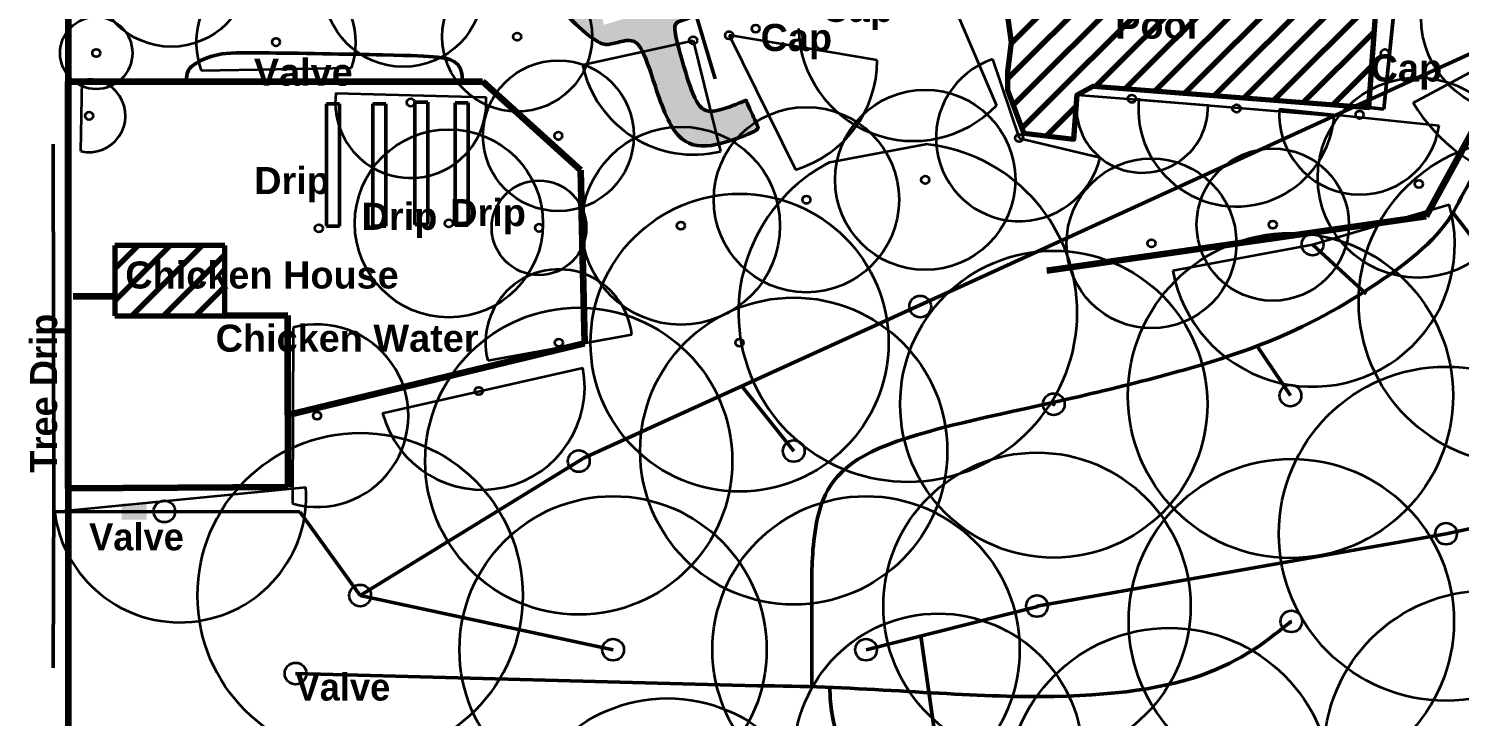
# Model space of a CAD drawing. Header units: inches. Extents: x 0.1 to 24.8, y -0.2 to 12.5.
# Drawn here: x 0.11 to 8.03, y 4.12 to 7.93 of the extents above; entities that cross this region are included whole.
import ezdxf
from ezdxf.enums import TextEntityAlignment as Align

# ---------------------------------------------------------------- set-up
doc = ezdxf.new("R2010")
doc.units = ezdxf.units.IN
doc.header["$MEASUREMENT"] = 0
for name, color, linetype, lineweight, true_color in [('aText', 161, 'Continuous', 35, 0xaaaaff), ('f_cov_11', 92, 'Continuous', 35, 0x00a500), ('f_cov_2', 30, 'Continuous', 35, 0xf08f00), ('f_cov_4', 253, 'Continuous', 35, 0xbababa), ('f_cov_6', 143, 'Continuous', 35, 0x5291a5), ('field_heads', 7, 'Continuous', 35, 0xffffff), ('field_pipes', 7, 'Continuous', 50, 0xffffff), ('yd_cov_blockwall', 161, 'Continuous', 35, 0x7f9fff), ('yd_cov_patio', 52, 'Continuous', 35, 0xa5a500), ('yd_cov_pool_east', 6, 'Continuous', 35, 0xff00ff), ('yd_cov_se', 20, 'Continuous', 35, 0xff3f00), ('yd_cov_south_fence', 43, 'Continuous', 35, 0xa59152), ('yd_heads', 16, 'Continuous', 35, 0x4c0000), ('zBlock Wall', 7, 'Continuous', 200, 0xffffff), ('zBuildings', 52, 'Continuous', 70, 0xaa9104), ('zConcrete', 252, 'Continuous', 50, 0x909090), ('zProperty Fence', 94, 'Continuous', 200, 0x008000)]:
    doc.layers.add(name, color=color, linetype=linetype, lineweight=lineweight, true_color=true_color)
doc.styles.add('textstyle10', font='')
doc.styles.add('textstyle17', font='')
doc.styles.add('textstyle21', font='')
doc.styles.add('textstyle26', font='')
doc.styles.add('textstyle40', font='')
doc.styles.add('textstyle42', font='')
doc.styles.add('textstyle43', font='')
doc.styles.add('textstyle45', font='')
doc.styles.add('textstyle46', font='')
doc.styles.add('textstyle47', font='')
doc.styles.add('textstyle5', font='')
doc.styles.add('textstyle52', font='')
doc.styles.add('textstyle53', font='')
doc.styles.get('textstyle10').set_extended_font_data('textstyle60', bold=True)
doc.styles.get('textstyle17').set_extended_font_data('Arial', bold=True)
doc.styles.get('textstyle21').set_extended_font_data('arial', bold=True)
doc.styles.get('textstyle26').set_extended_font_data('textstyle44', bold=True)
doc.styles.get('textstyle40').set_extended_font_data('arialbd', bold=True)
doc.styles.get('textstyle42').set_extended_font_data('arialbd', bold=True)
doc.styles.get('textstyle43').set_extended_font_data('arialbd', bold=True)
doc.styles.get('textstyle45').set_extended_font_data('arialbd', bold=True)
doc.styles.get('textstyle46').set_extended_font_data('arialbd', bold=True)
doc.styles.get('textstyle47').set_extended_font_data('arialbd', bold=True)
doc.styles.get('textstyle5').set_extended_font_data('textstyle43', bold=True)
doc.styles.get('textstyle52').set_extended_font_data('arialbd', bold=True)
doc.styles.get('textstyle53').set_extended_font_data('arialbd', bold=True)
pattern_1 = [(45, (0, 0), (-0.0883883, 0.0883883), [])]

msp = doc.modelspace()

# ---------------------------------------------------------------- hatches: boundary and pattern name
at = {"layer": 'field_pipes', "lineweight": 50, "true_color": 0xff0000}
msp.add_hatch(color=1, dxfattribs=at).paths.add_polyline_path([(0.63, 5.3036), (0.7676, 5.3036), (0.7676, 5.2127), (0.63, 5.2127)])
at = {"layer": 'zBuildings', "lineweight": 70, "true_color": 0xaa9104}
h = msp.add_hatch(dxfattribs=at)
h.set_pattern_fill('ANSI36', color=52, style=0)
h.set_pattern_definition(pattern_1)
h.paths.add_polyline_path([(5.5098, 8.1768), (5.5531, 7.856), (5.5336, 7.6957), (5.5336, 7.5957), (5.6226, 7.3547), (5.9011, 7.3198), (5.9193, 7.567), (6.0071, 7.6147), (7.5336, 7.4957), (7.5933, 8.3364), (5.9865, 8.4519), (5.7655, 8.4696), (5.7077, 8.4422), (5.4542, 8.3442), (5.4751, 8.2457)])
h = msp.add_hatch(dxfattribs=at)
h.set_pattern_fill('ANSI36', color=52, style=0)
h.set_pattern_definition(pattern_1)
h.paths.add_polyline_path([(1.2013, 6.3425), (1.2013, 6.7324), (0.5921, 6.7324), (0.5921, 6.3425)])
at = {"layer": 'zConcrete', "lineweight": 50, "true_color": 0x8c8c8c}
h = msp.add_hatch(color=252, dxfattribs=at)
edge = h.paths.add_edge_path()
edge.add_line((2.9075, 9.1411), (2.9536, 9.1554))
edge.add_spline(control_points=[(2.9536, 9.1554), (2.9536, 9.1554), (2.8836, 9.408), (2.8337, 9.5966), (2.8744, 9.6935), (2.9265, 9.7867), (3.0872, 9.8386)], knot_values=[-4, -4, -4, -4, -3, -2, -1, 0, 0, 0, 0], degree=3, periodic=0)
edge.add_line((3.0872, 9.8386), (4.093, 10.1741))
edge.add_line((4.093, 10.1741), (4, 10.5001))
edge.add_spline(control_points=[(4, 10.5001), (3.8616, 10.4528), (3.6737, 10.4202), (3.5007, 10.4261), (3.3749, 10.4306), (3.2137, 10.4114), (3.0672, 10.3566), (3.0003, 10.2643), (2.9914, 10.1452), (3.0042, 10.0787), (3.0529, 9.969), (3.0529, 9.969), (3.0529, 9.969)], knot_values=[0, 0, 0, 0, 1, 2, 3, 4, 5, 6, 7, 8, 9, 10, 10, 10, 10], degree=3, periodic=0)
edge.add_spline(control_points=[(3.0529, 9.969), (2.9375, 9.9343), (2.7899, 9.8419), (2.7082, 9.7361), (2.6709, 9.5971), (2.6636, 9.4703), (2.6636, 9.4703), (2.6636, 9.4703)], knot_values=[0, 0, 0, 0, 1, 2, 3, 4, 5, 5, 5, 5], degree=3, periodic=0)
edge.add_spline(control_points=[(2.6636, 9.4703), (3.0902, 8.0406), (3.0594, 8.0277), (3.2596, 7.8539), (3.3149, 7.8401), (3.3806, 7.8574), (3.4785, 7.8835), (3.5431, 7.7537), (3.6641, 7.3422), (3.8301, 7.2558), (4.0617, 7.3319), (4.16, 7.3736), (4.15, 7.3936), (4.15, 7.3936), (4.0859, 7.5324), (4.0858, 7.5368), (4.0858, 7.5368), (3.9096, 7.4633), (3.8162, 7.484), (3.75, 7.6936), (3.7056, 7.847), (3.68, 7.9636), (3.7299, 7.9776), (3.7847, 7.996), (3.7847, 7.996)], knot_values=[0, 0, 0, 0, 1, 2, 3, 4, 5, 6, 7, 8, 9, 10, 11, 12, 13, 14, 15, 16, 17, 18, 19, 20, 21, 22, 22, 22, 22], degree=3, periodic=0)
edge.add_line((3.7847, 7.996), (3.7567, 8.0935))
edge.add_line((3.7567, 8.0935), (3.3, 7.9536))
edge.add_line((3.3, 7.9536), (3.2137, 8.2523))
edge.add_line((3.2137, 8.2523), (3.1723, 8.236))
edge.add_line((3.1723, 8.236), (3.0789, 8.5361))
edge.add_line((3.0789, 8.5361), (3.13, 8.5536))
edge.add_line((3.13, 8.5536), (3.0251, 8.9121))
edge.add_line((3.0251, 8.912), (2.9772, 8.897))
edge.add_line((2.9772, 8.897), (2.9075, 9.1411))

# ---------------------------------------------------------------- linework, layer by layer
at = {"layer": 'f_cov_11', "color": 92, "lineweight": 35, "true_color": 0x00a500}
for p, q in [((7.2215, 6.7372), (7.9769, 6.9595)), ((6.4474, 6.5931), (7.2215, 6.7372))]:
    msp.add_line(p, q, dxfattribs=at)
at = {"layer": 'f_cov_11', "color": 92, "linetype": 'Continuous', "lineweight": 35, "ltscale": 2, "true_color": 0x00a500}
for centre, radius in [((8.3771, 6.4203), 0.9), ((7.0991, 5.9005), 0.9), ((5.7892, 5.8531), 0.85), ((7.1041, 4.6504), 0.9)]:
    msp.add_circle(centre, radius, dxfattribs=at)
msp.add_arc((7.2215, 6.7372), 0.7874, 190.54434, 16.39952, dxfattribs=at)
at = {"layer": 'f_cov_2', "color": 30, "lineweight": 35, "true_color": 0xf08f00}
for p, q in [((7.7781, 7.5222), (8.6191, 7.9734)), ((4.55, 7.1936), (5.08, 7.2936)), ((0.2546, 5.2577), (1.65, 5.3936))]:
    msp.add_line(p, q, dxfattribs=at)
at = {"layer": 'f_cov_2', "color": 30, "linetype": 'Continuous', "lineweight": 35, "ltscale": 2, "true_color": 0xf08f00}
for centre, radius in [((4.35, 5.5936), 0.85), ((3.1599, 5.5378), 0.85), ((1.95, 4.7936), 0.9), ((3.35, 4.4936), 0.85)]:
    msp.add_circle(centre, radius, dxfattribs=at)
for centre, radius, start, end in [((8.6191, 8.0334), 0.9843, 211.29046, 25.96803), ((4.9815, 6.3612), 0.9376, 117.40139, 83.96843)]:
    msp.add_arc(centre, radius, start, end, dxfattribs=at)
at = {"layer": 'f_cov_2', "color": 30, "linetype": 'Continuous', "lineweight": 35, "true_color": 0xf08f00}
msp.add_arc((0.9525, 5.3442), 0.6992, 186.63912, 4.04625, dxfattribs=at)
at = {"layer": 'f_cov_4', "color": 253, "linetype": 'Continuous', "lineweight": 35, "ltscale": 2, "true_color": 0xbababa}
for centre, radius in [((7.9602, 5.1358), 0.925), ((5.6963, 4.7353), 0.85), ((4.75, 4.4936), 0.85), ((5.15, 3.8936), 0.8)]:
    msp.add_circle(centre, radius, dxfattribs=at)
at = {"layer": 'f_cov_6', "color": 143, "linetype": 'Continuous', "lineweight": 35, "ltscale": 2, "true_color": 0x5291a5}
for centre, radius in [((8.1848, 3.9208), 0.9), ((6.429, 3.7142), 0.9), ((3.6508, 3.3697), 0.8546)]:
    msp.add_circle(centre, radius, dxfattribs=at)
at = {"layer": 'field_heads', "color": 92, "lineweight": 35, "true_color": 0x00a500}
for centre in [(7.2215, 6.7372), (7.0991, 5.9005), (7.1041, 4.6504), (1.5926, 4.3617)]:
    msp.add_circle(centre, 0.06, dxfattribs=at)
at = {"layer": 'field_heads', "color": 30, "lineweight": 35, "true_color": 0xff7f00}
for centre in [(5.05, 6.3936), (4.35, 5.5936), (3.1599, 5.5378), (0.8663, 5.2592), (1.95, 4.7936), (3.35, 4.4936)]:
    msp.add_circle(centre, 0.06, dxfattribs=at)
at = {"layer": 'field_heads', "color": 96, "lineweight": 35, "true_color": 0x004c00}
msp.add_circle((5.7892, 5.8531), 0.06, dxfattribs=at)
at = {"layer": 'field_heads', "color": 253, "lineweight": 35, "true_color": 0xbababa}
for centre in [(7.9602, 5.1358), (5.6963, 4.7353), (4.75, 4.4936)]:
    msp.add_circle(centre, 0.06, dxfattribs=at)
at = {"layer": 'field_pipes', "color": 30, "linetype": 'Continuous', "lineweight": 50, "true_color": 0xff7f00}
for p, q in [((8.6191, 8.0334), (5.25, 6.4936)), ((5.25, 6.4936), (3.1908, 5.5569)), ((4.35, 5.5936), (4.0632, 5.9537)), ((1.6164, 5.2573), (0.8517, 5.2593)), ((1.95, 4.7936), (1.6164, 5.2573))]:
    msp.add_line(p, q, dxfattribs=at)
at = {"layer": 'field_pipes', "color": 30, "lineweight": 50, "true_color": 0xff7f00}
for p, q in [((0.2551, 5.3568), (0.25, 7.2936)), ((0.2551, 5.3568), (0.25, 4.3936)), ((0.8517, 5.2593), (0.254, 5.2577))]:
    msp.add_line(p, q, dxfattribs=at)
at = {"layer": 'field_pipes', "color": 92, "linetype": 'Continuous', "lineweight": 50, "ltscale": 2, "true_color": 0x00a500}
for p, q in [((7.9977, 6.9147), (8.3771, 6.4203)), ((7.2215, 6.7372), (7.5175, 6.4633)), ((6.9116, 6.1795), (7.0991, 5.9005))]:
    msp.add_line(p, q, dxfattribs=at)
at = {"layer": 'field_pipes', "color": 30, "linetype": 'Continuous', "lineweight": 50, "ltscale": 2, "true_color": 0xff7f00}
for p, q in [((3.1908, 5.5569), (1.95, 4.7936)), ((1.95, 4.7936), (3.35, 4.4936))]:
    msp.add_line(p, q, dxfattribs=at)
at = {"layer": 'field_pipes', "color": 253, "linetype": 'Continuous', "lineweight": 50, "true_color": 0xbababa}
for p, q in [((9.3317, 5.4337), (7.9602, 5.1358)), ((7.9602, 5.1358), (5.6963, 4.7353)), ((5.7009, 4.733), (4.75, 4.4936)), ((5.0534, 4.5699), (5.15, 3.8936))]:
    msp.add_line(p, q, dxfattribs=at)
at = {"layer": 'field_pipes', "color": 92, "linetype": 'Continuous', "lineweight": 50, "true_color": 0x00a500}
msp.add_line((1.5926, 4.3617), (4.15, 4.2936), dxfattribs=at)
for points in [[(10.906, 7.5673), (10.2611, 8.103), (9.3195, 7.6837), (8.0967, 7.2941), (8.0509, 6.8622), (7.5175, 6.4633), (6.9213, 6.1381), (5.7892, 5.8531), (4.6096, 5.6216), (4.45, 5.1936), (4.45, 4.7936), (4.45, 4.7936), (4.45, 4.2936), (4.45, 4.2936), (4.45, 4.2936)], [(4.15, 4.2936), (4.65, 4.2936), (5.65, 4.1936), (6.65, 4.2936), (7.1041, 4.6504), (7.1041, 4.6504), (7.1041, 4.6504)], [(4.55, 4.2936), (4.55, 3.8936), (4.95, 3.5936), (5.45, 3.3936), (5.4343, 2.8312), (5.4343, 2.8312), (5.4343, 2.8312)]]:
    msp.add_open_spline(points, degree=3, dxfattribs=at)
at = {"layer": 'field_pipes', "color": 96, "linetype": 'Continuous', "lineweight": 50, "true_color": 0x004c00}
msp.add_point((5.7892, 5.8531), dxfattribs=at)
at = {"layer": 'yd_cov_blockwall', "color": 161, "lineweight": 35, "true_color": 0x7f9fff}
for p, q in [((1.579, 6.2774), (1.5747, 5.3027)), ((2.6561, 6.0951), (3.4534, 6.2389)), ((2.0745, 5.8033), (3.183, 6.0544))]:
    msp.add_line(p, q, dxfattribs=at)
for centre, radius in [((8.35, 7.9936), 0.528), ((7.804, 7.1073), 0.5536), ((6.33, 6.7436), 0.47), ((7.0013, 6.8474), 0.4214), ((4.05, 6.1936), 0.8246)]:
    msp.add_circle(centre, radius, dxfattribs=at)
for centre, radius, start, end in [((3.05, 6.1936), 0.406, 6.41021, 194.03624), ((1.7115, 5.7894), 0.5056, 254.30238, 105.19018), ((2.6244, 5.9481), 0.5686, 194.75145, 10.77514)]:
    msp.add_arc(centre, radius, start, end, dxfattribs=at)
at = {"layer": 'yd_cov_patio', "color": 52, "lineweight": 35, "true_color": 0xa5a500}
for p, q in [((5.18, 8.1936), (5.4713, 7.507)), ((3.1801, 7.7331), (3.7931, 7.8679)), ((3.7931, 7.8679), (3.9447, 7.2533)), ((3.992, 7.896), (4.3596, 7.1518)), ((4.8122, 7.7577), (3.992, 7.896)), ((5.4506, 7.7632), (5.5978, 7.3269)), ((5.5978, 7.3269), (6.0455, 7.2191))]:
    msp.add_line(p, q, dxfattribs=at)
for centre, radius in [((2.8191, 7.8882), 0.4149), ((3.0472, 7.3394), 0.4175)]:
    msp.add_circle(centre, radius, dxfattribs=at)
for centre, radius, start, end in [((5.0119, 7.9463), 0.6356, 181.19908, 316.28287), ((5.5978, 7.3269), 0.4605, 108.64725, 346.46382), ((3.7957, 7.8649), 0.6295, 192.08357, 283.69022), ((4.1803, 7.7577), 0.6319, 286.48779, 0)]:
    msp.add_arc(centre, radius, start, end, dxfattribs=at)
at = {"layer": 'yd_cov_pool_east', "color": 230, "lineweight": 35, "true_color": 0xff007f}
for p, q in [((5.9193, 7.567), (6.6431, 7.5084)), ((6.2591, 7.5395), (7.3414, 7.4494)), ((7.038, 7.4891), (7.922, 7.3967))]:
    msp.add_line(p, q, dxfattribs=at)
for centre, radius in [((5.0777, 7.0954), 0.4989), ((4.42, 6.9853), 0.513), ((2.441, 6.8543), 0.5207), ((3.7254, 6.8414), 0.5484), ((2.9398, 6.83), 0.2618)]:
    msp.add_circle(centre, radius, dxfattribs=at)
for centre, radius, start, end in [((6.2782, 7.4999), 0.365, 169.40264, 1.33423), ((6.8, 7.4909), 0.543, 174.03111, 356.55174), ((7.4816, 7.4584), 0.4447, 176.03656, 352.0324)]:
    msp.add_arc(centre, radius, start, end, dxfattribs=at)
at = {"layer": 'yd_cov_se', "color": 20, "lineweight": 35, "true_color": 0xff3f00}
for p, q in [((1.0708, 7.7014), (1.9029, 7.7165)), ((1.8154, 7.5763), (2.6468, 7.553))]:
    msp.add_line(p, q, dxfattribs=at)
for centre, radius in [((0.9048, 8.262), 0.4296), ((2.1893, 8.1636), 0.442)]:
    msp.add_circle(centre, radius, dxfattribs=at)
for centre, radius, start, end in [((1.4841, 7.8582), 0.442, 341.31647, 200.76332), ((2.23, 7.5236), 0.4179, 172.74931, 4.04478)]:
    msp.add_arc(centre, radius, start, end, dxfattribs=at)
at = {"layer": 'yd_cov_south_fence', "color": 43, "lineweight": 35, "true_color": 0xa59152}
msp.add_line((0.4046, 7.2541), (0.411, 7.6474), dxfattribs=at)
msp.add_circle((0.4894, 7.7977), 0.2, dxfattribs=at)
msp.add_arc((0.45, 7.4501), 0.2012, 256.97305, 101.17524, dxfattribs=at)
at = {"layer": 'yd_heads', "color": 52, "lineweight": 35, "true_color": 0xa5a500}
for centre in [(4.1389, 7.9329), (2.8191, 7.8882), (3.7931, 7.8679), (3.992, 7.896), (3.0472, 7.3394), (5.5978, 7.3269)]:
    msp.add_circle(centre, 0.0217, dxfattribs=at)
at = {"layer": 'yd_heads', "color": 30, "lineweight": 35, "true_color": 0xff7f00}
for centre in [(1.4841, 7.8582), (2.23, 7.5236)]:
    msp.add_circle(centre, 0.0217, dxfattribs=at)
at = {"layer": 'yd_heads', "color": 43, "lineweight": 35, "true_color": 0xa59152}
for centre in [(0.4894, 7.7977), (0.45, 7.4501)]:
    msp.add_circle(centre, 0.0217, dxfattribs=at)
at = {"layer": 'yd_heads', "lineweight": 35}
msp.add_circle((7.6218, 7.7966), 0.0217, dxfattribs=at)
at = {"layer": 'yd_heads', "color": 230, "lineweight": 35, "true_color": 0xff007f}
for centre in [(6.2214, 7.5446), (6.8008, 7.4905), (7.4819, 7.4559), (5.0777, 7.0954), (4.42, 6.9853), (1.7211, 6.827), (2.441, 6.8543), (2.9398, 6.83), (3.7254, 6.8414)]:
    msp.add_circle(centre, 0.0217, dxfattribs=at)
at = {"layer": 'yd_heads', "color": 161, "lineweight": 35, "true_color": 0x7f9fff}
for centre in [(7.8101, 7.0725), (7.0013, 6.8474), (6.33, 6.7436), (3.05, 6.1936), (4.05, 6.1936), (2.6063, 5.9262), (1.7115, 5.7894)]:
    msp.add_circle(centre, 0.0217, dxfattribs=at)
at = {"layer": 'zBlock Wall', "color": 34, "linetype": 'Continuous', "lineweight": 200, "true_color": 0x7f3f00}
for p, q in [((7.85, 6.8936), (8.45, 7.9936)), ((5.75, 6.5936), (7.85, 6.8936))]:
    msp.add_line(p, q, dxfattribs=at)
at = {"layer": 'zBuildings', "color": 52, "lineweight": 70, "true_color": 0xaa9104}
for p, q in [((1.2013, 6.7324), (0.5921, 6.7324)), ((0.5921, 6.7324), (0.5921, 6.3425)), ((1.2013, 6.3425), (1.2013, 6.7324)), ((0.5921, 6.3425), (1.2013, 6.3425))]:
    msp.add_line(p, q, dxfattribs=at)
msp.add_lwpolyline([(5.5098, 8.1768), (5.5531, 7.856), (5.5336, 7.6957), (5.5336, 7.5957), (5.5336, 7.5957), (5.6226, 7.3547), (5.9011, 7.3198), (5.9193, 7.567), (6.0071, 7.6147), (7.5336, 7.4957), (7.5933, 8.3364), (5.9865, 8.4519), (5.7655, 8.4696), (5.7077, 8.4422), (5.7077, 8.4422), (5.7077, 8.4422), (5.7077, 8.4422), (5.7077, 8.4422), (5.4542, 8.3442), (5.4751, 8.2457), (5.5098, 8.1768)], dxfattribs=at)
at = {"layer": 'zConcrete', "color": 252, "lineweight": 50, "true_color": 0x8c8c8c}
for p, q in [((7.6166, 7.4876), (7.714, 8.4358)), ((3.7727, 8.1325), (3.9149, 7.6553)), ((1.4746, 7.7618), (1.4746, 7.7618)), ((2.2533, 7.5247), (2.3254, 7.5247)), ((2.2533, 6.8477), (2.2533, 7.5247)), ((2.3254, 7.5247), (2.3254, 6.8477)), ((1.7643, 7.5163), (1.8363, 7.5163)), ((1.7643, 6.8392), (1.7643, 7.5163)), ((1.8363, 7.5163), (1.8363, 6.8392)), ((2.0194, 7.5155), (2.0914, 7.5155)), ((2.0194, 6.8385), (2.0194, 7.5155)), ((2.0914, 7.5155), (2.0914, 6.8385)), ((2.4766, 7.5223), (2.5487, 7.5223)), ((2.4766, 6.8453), (2.4766, 7.5223)), ((2.5487, 7.5223), (2.5487, 6.8453)), ((7.5336, 7.4957), (7.6166, 7.4876)), ((1.8363, 6.8392), (1.7643, 6.8392)), ((2.0914, 6.8385), (2.0194, 6.8385)), ((2.3254, 6.8477), (2.2533, 6.8477)), ((2.5487, 6.8453), (2.4766, 6.8453))]:
    msp.add_line(p, q, dxfattribs=at)
for points in [[(2.6636, 9.4703), (3.0902, 8.0406), (3.0594, 8.0277), (3.2596, 7.8539), (3.3149, 7.8401), (3.3806, 7.8574), (3.4785, 7.8835), (3.5431, 7.7537), (3.6641, 7.3422), (3.8301, 7.2558), (4.0617, 7.3319), (4.16, 7.3736), (4.15, 7.3936), (4.15, 7.3936), (4.0961, 7.5128), (4.0858, 7.5368), (4.0858, 7.5368), (3.9096, 7.4633), (3.8162, 7.484), (3.75, 7.6936), (3.7056, 7.847), (3.68, 7.9636), (3.7299, 7.9776), (3.7847, 7.996), (3.7847, 7.996)], [(2.5166, 7.649), (2.5166, 7.757), (2.3701, 7.7786), (2.1973, 7.7858), (1.2849, 7.8027), (1.15, 7.7936), (1.0352, 7.7426), (0.9896, 7.6994), (0.9896, 7.64), (0.9896, 7.64), (0.9896, 7.64)]]:
    msp.add_open_spline(points, degree=3, dxfattribs=at)
at = {"layer": 'zProperty Fence', "color": 94, "linetype": 'Continuous', "lineweight": 200, "true_color": 0x008000}
msp.add_line((0.3342, 12.5143), (0.3342, 1.8561), dxfattribs=at)
at = {"layer": 'zProperty Fence', "color": 94, "lineweight": 140, "true_color": 0x008000}
for p, q in [((0.3342, 5.386), (0.3342, 7.64)), ((0.3342, 7.64), (2.6275, 7.64)), ((2.6275, 7.64), (3.1704, 7.1484)), ((3.1704, 7.1484), (3.1915, 6.1916)), ((0.3623, 6.4521), (0.5921, 6.4521)), ((0.5921, 6.4521), (0.5921, 6.4521)), ((1.55, 6.3436), (1.2013, 6.3425)), ((1.2013, 6.3425), (1.2013, 6.3425)), ((1.55, 5.7936), (1.55, 6.3436)), ((1.55, 5.7936), (3.1915, 6.1916)), ((1.55, 5.7936), (1.55, 5.3936)), ((1.55, 5.3936), (0.3342, 5.386))]:
    msp.add_line(p, q, dxfattribs=at)

# ---------------------------------------------------------------- texts
at = {"layer": 'aText', "color": 161, "lineweight": 35, "true_color": 0xaaaaff}
for s, style, p in [('Cap', 'textstyle47', (4.5037, 8.1201)), ('Cap', 'textstyle46', (4.1664, 7.9586)), ('Valve', 'textstyle40', (1.3617, 7.7666)), ('Cap', 'textstyle45', (7.5429, 7.7898)), ('Drip', 'textstyle43', (1.3635, 7.1666)), ('Drip', 'textstyle42', (1.9582, 6.9686)), ('Drip', 'textstyle53', (2.4484, 6.989)), ('Chicken Water', 'textstyle52', (1.15, 6.2936)), ('Valve', 'textstyle5', (0.45, 5.1936)), ('Valve', 'textstyle26', (1.5926, 4.3617))]:
    msp.add_text(s, height=0.15, dxfattribs=dict(at, style=style)).set_placement(p, align=Align.TOP_LEFT)
at = {"layer": 'aText', "color": 161, "linetype": 'Continuous', "lineweight": 35, "ltscale": 2, "true_color": 0xaaaaff}
for s, style, p in [('Pool', 'textstyle21', (6.1292, 7.8773)), ('Chicken House', 'textstyle17', (0.65, 6.4936))]:
    msp.add_text(s, height=0.15, dxfattribs=dict(at, style=style)).set_placement(p)
at = {"layer": 'aText', "color": 161, "lineweight": 35, "true_color": 0xaaaaff, "style": 'textstyle10'}
msp.add_text('Tree Drip', height=0.15, rotation=90, dxfattribs=at).set_placement((0.123, 5.4734), align=Align.TOP_LEFT)

doc.saveas('drawing.dxf')
